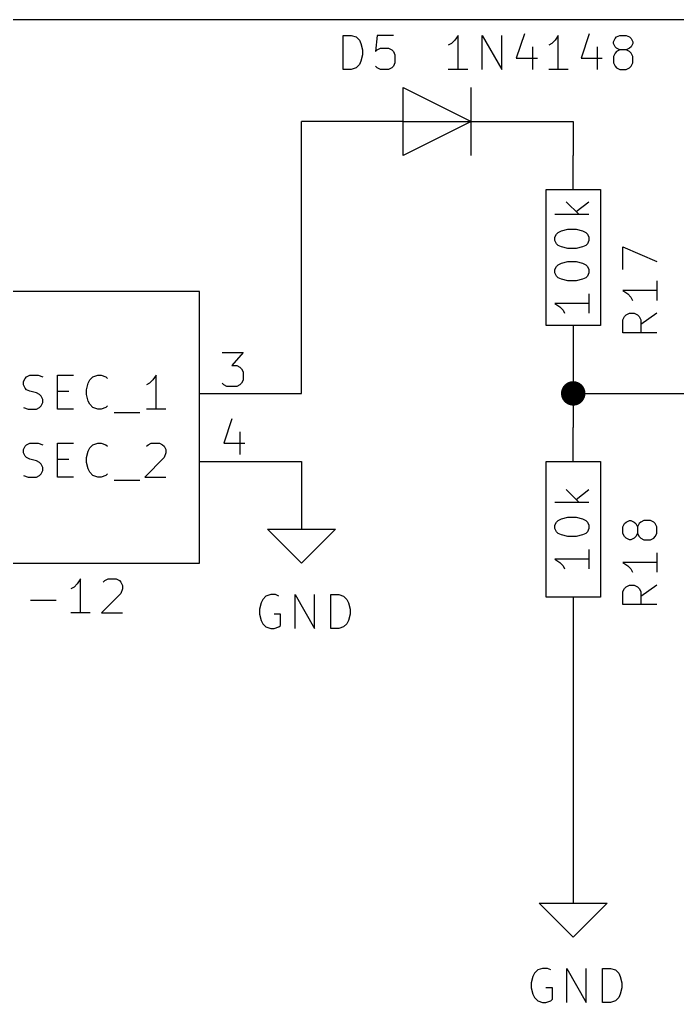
# Model space of a CAD drawing. Extents: x 0.4 to 16.1, y -11.3 to -0.4.
# Drawn here: x 11.635 to 12.603, y -7.496 to -6.05 of the extents above; entities that cross this region are included whole.
import ezdxf

# ---------------------------------------------------------------- set-up
doc = ezdxf.new("R2010")
doc.units = 0
doc.header["$MEASUREMENT"] = 0
for name, color, linetype in [('BLUE3', 171, 'CONTINUOUS'), ('CYAN2', 4, 'CONTINUOUS'), ('GREEN3', 91, 'CONTINUOUS'), ('RED2', 1, 'CONTINUOUS'), ('RED3', 11, 'CONTINUOUS')]:
    doc.layers.add(name, color=color, linetype=linetype)

msp = doc.modelspace()

# ---------------------------------------------------------------- linework, layer by layer
at = {"layer": 'BLUE3', "linetype": 'CONTINUOUS'}
msp.add_line((10.65, -6.05), (14.85, -6.05), dxfattribs=at)
at = {"layer": 'CYAN2', "linetype": 'CONTINUOUS'}
for p, q in [((12.1115, -6.12313), (12.1115, -6.07313)), ((12.1115, -6.07313), (12.1234, -6.07313)), ((12.1115, -6.12313), (12.1115, -6.07313)), ((12.1115, -6.07313), (12.1234, -6.07313)), ((12.1234, -6.07313), (12.1305, -6.07551)), ((12.1234, -6.07313), (12.1305, -6.07551)), ((12.1615, -6.07313), (12.1591, -6.09694)), ((12.1615, -6.07313), (12.1591, -6.09694)), ((12.1853, -6.07313), (12.1615, -6.07313)), ((12.1853, -6.07313), (12.1615, -6.07313)), ((12.2805, -6.07313), (12.2758, -6.08028)), ((12.2805, -6.07313), (12.2758, -6.08028)), ((12.2805, -6.12313), (12.2805, -6.07313)), ((12.2805, -6.12313), (12.2805, -6.07313)), ((12.3162, -6.12313), (12.3162, -6.07313)), ((12.3162, -6.07313), (12.3448, -6.12313)), ((12.3162, -6.12313), (12.3162, -6.07313)), ((12.3162, -6.07313), (12.3448, -6.12313)), ((12.3448, -6.12313), (12.3448, -6.07313)), ((12.3448, -6.12313), (12.3448, -6.07313)), ((12.3781, -6.07075), (12.3662, -6.10646)), ((12.3781, -6.07075), (12.3662, -6.10646)), ((12.4281, -6.07313), (12.4234, -6.08028)), ((12.4281, -6.07313), (12.4234, -6.08028)), ((12.4281, -6.12313), (12.4281, -6.07313)), ((12.4281, -6.12313), (12.4281, -6.07313)), ((12.4734, -6.07075), (12.4615, -6.10646)), ((12.4734, -6.07075), (12.4615, -6.10646)), ((12.5139, -6.07551), (12.5186, -6.07313)), ((12.5139, -6.07551), (12.5186, -6.07313)), ((12.5186, -6.07313), (12.5281, -6.07313)), ((12.5186, -6.07313), (12.5281, -6.07313)), ((12.5281, -6.07313), (12.5329, -6.07551)), ((12.5281, -6.07313), (12.5329, -6.07551)), ((12.1305, -6.07551), (12.1353, -6.08028)), ((12.1305, -6.07551), (12.1353, -6.08028)), ((12.1353, -6.08028), (12.1377, -6.08504)), ((12.1353, -6.08028), (12.1377, -6.08504)), ((12.1377, -6.08504), (12.14, -6.09456)), ((12.1377, -6.08504), (12.14, -6.09456)), ((12.271, -6.08504), (12.2662, -6.08742)), ((12.271, -6.08504), (12.2662, -6.08742)), ((12.2758, -6.08028), (12.271, -6.08504)), ((12.2758, -6.08028), (12.271, -6.08504)), ((12.4186, -6.08504), (12.4139, -6.08742)), ((12.4186, -6.08504), (12.4139, -6.08742)), ((12.4234, -6.08028), (12.4186, -6.08504)), ((12.4234, -6.08028), (12.4186, -6.08504)), ((12.5091, -6.08265), (12.5115, -6.07789)), ((12.5091, -6.08265), (12.5115, -6.07789)), ((12.5091, -6.08504), (12.5091, -6.08265)), ((12.5091, -6.08504), (12.5091, -6.08265)), ((12.5115, -6.0898), (12.5091, -6.08504)), ((12.5115, -6.0898), (12.5091, -6.08504)), ((12.5115, -6.07789), (12.5139, -6.07551)), ((12.5115, -6.07789), (12.5139, -6.07551)), ((12.5329, -6.07551), (12.5353, -6.07789)), ((12.5329, -6.07551), (12.5353, -6.07789)), ((12.5353, -6.07789), (12.5377, -6.08265)), ((12.5353, -6.07789), (12.5377, -6.08265)), ((12.5377, -6.08504), (12.5353, -6.0898)), ((12.5377, -6.08504), (12.5353, -6.0898)), ((12.5377, -6.08265), (12.5377, -6.08504)), ((12.5377, -6.08265), (12.5377, -6.08504)), ((12.14, -6.1017), (12.1377, -6.11122)), ((12.14, -6.1017), (12.1377, -6.11122)), ((12.14, -6.09456), (12.14, -6.1017)), ((12.14, -6.09456), (12.14, -6.1017)), ((12.1591, -6.09694), (12.1615, -6.09456)), ((12.1591, -6.09694), (12.1615, -6.09456)), ((12.1615, -6.09456), (12.1662, -6.09218)), ((12.1615, -6.09456), (12.1662, -6.09218)), ((12.1662, -6.09218), (12.1781, -6.09218)), ((12.1662, -6.09218), (12.1781, -6.09218)), ((12.1781, -6.09218), (12.1829, -6.09456)), ((12.1781, -6.09218), (12.1829, -6.09456)), ((12.1829, -6.09456), (12.1853, -6.09694)), ((12.1829, -6.09456), (12.1853, -6.09694)), ((12.1853, -6.09694), (12.1877, -6.1017)), ((12.1853, -6.09694), (12.1877, -6.1017)), ((12.1877, -6.1017), (12.1877, -6.11361)), ((12.1877, -6.1017), (12.1877, -6.11361)), ((12.39, -6.0898), (12.39, -6.12313)), ((12.39, -6.0898), (12.39, -6.12313)), ((12.4853, -6.0898), (12.4853, -6.12313)), ((12.4853, -6.0898), (12.4853, -6.12313)), ((12.5115, -6.09932), (12.5091, -6.10408)), ((12.5115, -6.09932), (12.5091, -6.10408)), ((12.5139, -6.09218), (12.5115, -6.0898)), ((12.5139, -6.09218), (12.5115, -6.0898)), ((12.5139, -6.09694), (12.5115, -6.09932)), ((12.5139, -6.09694), (12.5115, -6.09932)), ((12.5186, -6.09456), (12.5139, -6.09218)), ((12.5186, -6.09456), (12.5139, -6.09218)), ((12.5186, -6.09456), (12.5139, -6.09694)), ((12.5186, -6.09456), (12.5139, -6.09694)), ((12.5281, -6.09456), (12.5186, -6.09456)), ((12.5281, -6.09456), (12.5186, -6.09456)), ((12.5329, -6.09218), (12.5281, -6.09456)), ((12.5329, -6.09218), (12.5281, -6.09456)), ((12.5329, -6.09694), (12.5281, -6.09456)), ((12.5329, -6.09694), (12.5281, -6.09456)), ((12.5353, -6.0898), (12.5329, -6.09218)), ((12.5353, -6.0898), (12.5329, -6.09218)), ((12.5353, -6.09932), (12.5329, -6.09694)), ((12.5353, -6.09932), (12.5329, -6.09694)), ((12.5377, -6.10408), (12.5353, -6.09932)), ((12.5377, -6.10408), (12.5353, -6.09932)), ((12.1353, -6.11599), (12.1305, -6.12075)), ((12.1353, -6.11599), (12.1305, -6.12075)), ((12.1377, -6.11122), (12.1353, -6.11599)), ((12.1377, -6.11122), (12.1353, -6.11599)), ((12.1877, -6.11361), (12.1853, -6.11837)), ((12.1877, -6.11361), (12.1853, -6.11837)), ((12.3662, -6.10646), (12.3972, -6.10646)), ((12.3662, -6.10646), (12.3972, -6.10646)), ((12.4615, -6.10646), (12.4924, -6.10646)), ((12.4615, -6.10646), (12.4924, -6.10646)), ((12.5091, -6.10408), (12.5091, -6.11361)), ((12.5091, -6.10408), (12.5091, -6.11361)), ((12.5091, -6.11361), (12.5115, -6.11837)), ((12.5091, -6.11361), (12.5115, -6.11837)), ((12.5353, -6.11837), (12.5377, -6.11361)), ((12.5353, -6.11837), (12.5377, -6.11361)), ((12.5377, -6.11361), (12.5377, -6.10408)), ((12.5377, -6.11361), (12.5377, -6.10408)), ((12.1234, -6.12313), (12.1115, -6.12313)), ((12.1234, -6.12313), (12.1115, -6.12313)), ((12.1305, -6.12075), (12.1234, -6.12313)), ((12.1305, -6.12075), (12.1234, -6.12313)), ((12.1615, -6.12075), (12.1591, -6.11837)), ((12.1615, -6.12075), (12.1591, -6.11837)), ((12.1662, -6.12313), (12.1615, -6.12075)), ((12.1662, -6.12313), (12.1615, -6.12075)), ((12.1781, -6.12313), (12.1662, -6.12313)), ((12.1781, -6.12313), (12.1662, -6.12313)), ((12.1829, -6.12075), (12.1781, -6.12313)), ((12.1829, -6.12075), (12.1781, -6.12313)), ((12.1853, -6.11837), (12.1829, -6.12075)), ((12.1853, -6.11837), (12.1829, -6.12075)), ((12.2948, -6.12313), (12.2662, -6.12313)), ((12.2948, -6.12313), (12.2662, -6.12313)), ((12.4424, -6.12313), (12.4139, -6.12313)), ((12.4424, -6.12313), (12.4139, -6.12313)), ((12.5115, -6.11837), (12.5139, -6.12075)), ((12.5115, -6.11837), (12.5139, -6.12075)), ((12.5139, -6.12075), (12.5186, -6.12313)), ((12.5139, -6.12075), (12.5186, -6.12313)), ((12.5186, -6.12313), (12.5281, -6.12313)), ((12.5186, -6.12313), (12.5281, -6.12313)), ((12.5281, -6.12313), (12.5329, -6.12075)), ((12.5281, -6.12313), (12.5329, -6.12075)), ((12.5329, -6.12075), (12.5353, -6.11837)), ((12.5329, -6.12075), (12.5353, -6.11837)), ((12.4398, -6.31786), (12.4588, -6.33691)), ((12.4398, -6.31786), (12.4588, -6.33691)), ((12.4541, -6.33214), (12.4731, -6.31786)), ((12.4541, -6.33214), (12.4731, -6.31786)), ((12.4731, -6.33691), (12.4231, -6.33691)), ((12.4731, -6.33691), (12.4231, -6.33691)), ((12.4279, -6.36309), (12.4327, -6.36071)), ((12.4279, -6.36309), (12.4327, -6.36071)), ((12.4327, -6.36071), (12.4422, -6.35833)), ((12.4327, -6.36071), (12.4422, -6.35833)), ((12.4422, -6.35833), (12.4541, -6.35833)), ((12.4422, -6.35833), (12.4541, -6.35833)), ((12.4541, -6.35833), (12.4636, -6.36071)), ((12.4541, -6.35833), (12.4636, -6.36071)), ((12.4636, -6.36071), (12.4684, -6.36309)), ((12.4636, -6.36071), (12.4684, -6.36309)), ((12.4231, -6.37024), (12.4255, -6.36548)), ((12.4231, -6.37024), (12.4255, -6.36548)), ((12.4231, -6.375), (12.4231, -6.37024)), ((12.4231, -6.375), (12.4231, -6.37024)), ((12.4255, -6.37976), (12.4231, -6.375)), ((12.4255, -6.37976), (12.4231, -6.375)), ((12.4255, -6.36548), (12.4279, -6.36309)), ((12.4255, -6.36548), (12.4279, -6.36309)), ((12.4684, -6.36309), (12.4708, -6.36548)), ((12.4684, -6.36309), (12.4708, -6.36548)), ((12.4708, -6.36548), (12.4731, -6.37024)), ((12.4708, -6.36548), (12.4731, -6.37024)), ((12.4731, -6.375), (12.4708, -6.37976)), ((12.4731, -6.375), (12.4708, -6.37976)), ((12.4731, -6.37024), (12.4731, -6.375)), ((12.4731, -6.37024), (12.4731, -6.375)), ((12.4279, -6.38214), (12.4255, -6.37976)), ((12.4279, -6.38214), (12.4255, -6.37976)), ((12.4327, -6.38452), (12.4279, -6.38214)), ((12.4327, -6.38452), (12.4279, -6.38214)), ((12.4422, -6.3869), (12.4327, -6.38452)), ((12.4422, -6.3869), (12.4327, -6.38452)), ((12.4541, -6.3869), (12.4422, -6.3869)), ((12.4541, -6.3869), (12.4422, -6.3869)), ((12.4636, -6.38452), (12.4541, -6.3869)), ((12.4636, -6.38452), (12.4541, -6.3869)), ((12.4684, -6.38214), (12.4636, -6.38452)), ((12.4684, -6.38214), (12.4636, -6.38452)), ((12.4708, -6.37976), (12.4684, -6.38214)), ((12.4708, -6.37976), (12.4684, -6.38214)), ((12.5231, -6.41785), (12.5231, -6.38452)), ((12.5231, -6.38452), (12.5731, -6.40595)), ((12.5231, -6.41785), (12.5231, -6.38452)), ((12.5231, -6.38452), (12.5731, -6.40595)), ((12.4327, -6.40833), (12.4422, -6.40595)), ((12.4327, -6.40833), (12.4422, -6.40595)), ((12.4422, -6.40595), (12.4541, -6.40595)), ((12.4422, -6.40595), (12.4541, -6.40595)), ((12.4541, -6.40595), (12.4636, -6.40833)), ((12.4541, -6.40595), (12.4636, -6.40833)), ((12.4231, -6.41785), (12.4255, -6.41309)), ((12.4231, -6.41785), (12.4255, -6.41309)), ((12.4231, -6.42262), (12.4231, -6.41785)), ((12.4231, -6.42262), (12.4231, -6.41785)), ((12.4255, -6.41309), (12.4279, -6.41071)), ((12.4255, -6.41309), (12.4279, -6.41071)), ((12.4279, -6.41071), (12.4327, -6.40833)), ((12.4279, -6.41071), (12.4327, -6.40833)), ((12.4636, -6.40833), (12.4684, -6.41071)), ((12.4636, -6.40833), (12.4684, -6.41071)), ((12.4684, -6.41071), (12.4708, -6.41309)), ((12.4684, -6.41071), (12.4708, -6.41309)), ((12.4708, -6.41309), (12.4731, -6.41785)), ((12.4708, -6.41309), (12.4731, -6.41785)), ((12.4731, -6.41785), (12.4731, -6.42262)), ((12.4731, -6.41785), (12.4731, -6.42262)), ((12.4255, -6.42738), (12.4231, -6.42262)), ((12.4255, -6.42738), (12.4231, -6.42262)), ((12.4279, -6.42976), (12.4255, -6.42738)), ((12.4279, -6.42976), (12.4255, -6.42738)), ((12.4327, -6.43214), (12.4279, -6.42976)), ((12.4327, -6.43214), (12.4279, -6.42976)), ((12.4422, -6.43452), (12.4327, -6.43214)), ((12.4422, -6.43452), (12.4327, -6.43214)), ((12.4541, -6.43452), (12.4422, -6.43452)), ((12.4541, -6.43452), (12.4422, -6.43452)), ((12.4636, -6.43214), (12.4541, -6.43452)), ((12.4636, -6.43214), (12.4541, -6.43452)), ((12.4684, -6.42976), (12.4636, -6.43214)), ((12.4684, -6.42976), (12.4636, -6.43214)), ((12.4708, -6.42738), (12.4684, -6.42976)), ((12.4708, -6.42738), (12.4684, -6.42976)), ((12.4731, -6.42262), (12.4708, -6.42738)), ((12.4731, -6.42262), (12.4708, -6.42738)), ((12.5731, -6.43452), (12.5731, -6.46309)), ((12.5731, -6.43452), (12.5731, -6.46309)), ((12.5731, -6.44881), (12.5231, -6.44881)), ((12.5231, -6.44881), (12.5303, -6.45357)), ((12.5731, -6.44881), (12.5231, -6.44881)), ((12.5231, -6.44881), (12.5303, -6.45357)), ((12.4731, -6.45357), (12.4731, -6.48214)), ((12.4731, -6.45357), (12.4731, -6.48214)), ((12.5303, -6.45357), (12.535, -6.45833)), ((12.5303, -6.45357), (12.535, -6.45833)), ((12.535, -6.45833), (12.5374, -6.46309)), ((12.535, -6.45833), (12.5374, -6.46309)), ((12.4731, -6.46785), (12.4231, -6.46785)), ((12.4231, -6.46785), (12.4303, -6.47261)), ((12.4731, -6.46785), (12.4231, -6.46785)), ((12.4231, -6.46785), (12.4303, -6.47261)), ((12.4303, -6.47261), (12.435, -6.47738)), ((12.4303, -6.47261), (12.435, -6.47738)), ((12.435, -6.47738), (12.4374, -6.48214)), ((12.435, -6.47738), (12.4374, -6.48214)), ((12.5231, -6.49167), (12.5255, -6.4869)), ((12.5231, -6.49167), (12.5255, -6.4869)), ((12.5231, -6.51071), (12.5231, -6.49167)), ((12.5231, -6.51071), (12.5231, -6.49167)), ((12.5255, -6.4869), (12.5279, -6.48452)), ((12.5255, -6.4869), (12.5279, -6.48452)), ((12.5279, -6.48452), (12.5327, -6.48214)), ((12.5279, -6.48452), (12.5327, -6.48214)), ((12.5327, -6.48214), (12.5398, -6.48214)), ((12.5327, -6.48214), (12.5398, -6.48214)), ((12.5398, -6.48214), (12.5446, -6.48452)), ((12.5398, -6.48214), (12.5446, -6.48452)), ((12.5446, -6.48452), (12.5469, -6.4869)), ((12.5446, -6.48452), (12.5469, -6.4869)), ((12.5469, -6.4869), (12.5493, -6.49167)), ((12.5469, -6.4869), (12.5493, -6.49167)), ((12.5731, -6.48214), (12.5493, -6.49881)), ((12.5731, -6.48214), (12.5493, -6.49881)), ((12.5493, -6.49167), (12.5493, -6.51071)), ((12.5493, -6.49167), (12.5493, -6.51071)), ((12.5731, -6.51071), (12.5231, -6.51071)), ((12.5731, -6.51071), (12.5231, -6.51071)), ((11.641, -6.58265), (11.6433, -6.57789)), ((11.641, -6.58265), (11.6433, -6.57789)), ((11.6433, -6.57789), (11.6457, -6.57551)), ((11.6433, -6.57789), (11.6457, -6.57551)), ((11.6457, -6.57551), (11.6505, -6.57313)), ((11.6457, -6.57551), (11.6505, -6.57313)), ((11.6505, -6.57313), (11.6624, -6.57313)), ((11.6505, -6.57313), (11.6624, -6.57313)), ((11.6624, -6.57313), (11.6695, -6.57551)), ((11.6624, -6.57313), (11.6695, -6.57551)), ((11.691, -6.62313), (11.691, -6.57313)), ((11.691, -6.57313), (11.7148, -6.57313)), ((11.691, -6.62313), (11.691, -6.57313)), ((11.691, -6.57313), (11.7148, -6.57313)), ((11.7386, -6.58028), (11.7433, -6.57551)), ((11.7386, -6.58028), (11.7433, -6.57551)), ((11.7433, -6.57551), (11.7505, -6.57313)), ((11.7433, -6.57551), (11.7505, -6.57313)), ((11.7505, -6.57313), (11.7552, -6.57313)), ((11.7505, -6.57313), (11.7552, -6.57313)), ((11.7552, -6.57313), (11.7624, -6.57551)), ((11.7552, -6.57313), (11.7624, -6.57551)), ((11.7624, -6.57551), (11.7648, -6.57789)), ((11.7624, -6.57551), (11.7648, -6.57789)), ((11.8362, -6.57313), (11.8314, -6.58028)), ((11.8362, -6.57313), (11.8314, -6.58028)), ((11.8362, -6.62313), (11.8362, -6.57313)), ((11.8362, -6.62313), (11.8362, -6.57313)), ((11.641, -6.58742), (11.641, -6.58265)), ((11.641, -6.58742), (11.641, -6.58265)), ((11.6433, -6.59218), (11.641, -6.58742)), ((11.6433, -6.59218), (11.641, -6.58742)), ((11.6457, -6.59456), (11.6433, -6.59218)), ((11.6457, -6.59456), (11.6433, -6.59218)), ((11.7338, -6.59456), (11.7362, -6.58504)), ((11.7338, -6.59456), (11.7362, -6.58504)), ((11.7362, -6.58504), (11.7386, -6.58028)), ((11.7362, -6.58504), (11.7386, -6.58028)), ((11.8267, -6.58504), (11.8219, -6.58742)), ((11.8267, -6.58504), (11.8219, -6.58742)), ((11.8314, -6.58028), (11.8267, -6.58504)), ((11.8314, -6.58028), (11.8267, -6.58504)), ((11.6505, -6.59694), (11.6457, -6.59456)), ((11.6505, -6.59694), (11.6457, -6.59456)), ((11.66, -6.59932), (11.6505, -6.59694)), ((11.66, -6.59932), (11.6505, -6.59694)), ((11.6648, -6.6017), (11.66, -6.59932)), ((11.6648, -6.6017), (11.66, -6.59932)), ((11.6671, -6.60408), (11.6648, -6.6017)), ((11.6671, -6.60408), (11.6648, -6.6017)), ((11.6695, -6.60885), (11.6671, -6.60408)), ((11.6695, -6.60885), (11.6671, -6.60408)), ((11.691, -6.59694), (11.7076, -6.59694)), ((11.691, -6.59694), (11.7076, -6.59694)), ((11.7338, -6.6017), (11.7338, -6.59456)), ((11.7338, -6.6017), (11.7338, -6.59456)), ((11.7362, -6.61122), (11.7338, -6.6017)), ((11.7362, -6.61122), (11.7338, -6.6017)), ((11.641, -6.62075), (11.6481, -6.62313)), ((11.641, -6.62075), (11.6481, -6.62313)), ((11.6481, -6.62313), (11.66, -6.62313)), ((11.6481, -6.62313), (11.66, -6.62313)), ((11.66, -6.62313), (11.6648, -6.62075)), ((11.66, -6.62313), (11.6648, -6.62075)), ((11.6648, -6.62075), (11.6671, -6.61837)), ((11.6648, -6.62075), (11.6671, -6.61837)), ((11.6671, -6.61837), (11.6695, -6.61361)), ((11.6671, -6.61837), (11.6695, -6.61361)), ((11.6695, -6.61361), (11.6695, -6.60885)), ((11.6695, -6.61361), (11.6695, -6.60885)), ((11.7148, -6.62313), (11.691, -6.62313)), ((11.7148, -6.62313), (11.691, -6.62313)), ((11.7386, -6.61599), (11.7362, -6.61122)), ((11.7386, -6.61599), (11.7362, -6.61122)), ((11.7433, -6.62075), (11.7386, -6.61599)), ((11.7433, -6.62075), (11.7386, -6.61599)), ((11.7505, -6.62313), (11.7433, -6.62075)), ((11.7505, -6.62313), (11.7433, -6.62075)), ((11.7552, -6.62313), (11.7505, -6.62313)), ((11.7552, -6.62313), (11.7505, -6.62313)), ((11.7624, -6.62075), (11.7552, -6.62313)), ((11.7624, -6.62075), (11.7552, -6.62313)), ((11.7648, -6.61837), (11.7624, -6.62075)), ((11.7648, -6.61837), (11.7624, -6.62075)), ((11.8505, -6.62313), (11.8219, -6.62313)), ((11.8505, -6.62313), (11.8219, -6.62313)), ((11.7743, -6.62789), (11.8124, -6.62789)), ((11.7743, -6.62789), (11.8124, -6.62789)), ((11.641, -6.68265), (11.6433, -6.67789)), ((11.641, -6.68265), (11.6433, -6.67789)), ((11.6433, -6.67789), (11.6457, -6.67551)), ((11.6433, -6.67789), (11.6457, -6.67551)), ((11.6457, -6.67551), (11.6505, -6.67313)), ((11.6457, -6.67551), (11.6505, -6.67313)), ((11.6505, -6.67313), (11.6624, -6.67313)), ((11.6505, -6.67313), (11.6624, -6.67313)), ((11.6624, -6.67313), (11.6695, -6.67551)), ((11.6624, -6.67313), (11.6695, -6.67551)), ((11.691, -6.72313), (11.691, -6.67313)), ((11.691, -6.67313), (11.7148, -6.67313)), ((11.691, -6.72313), (11.691, -6.67313)), ((11.691, -6.67313), (11.7148, -6.67313)), ((11.7362, -6.68504), (11.7386, -6.68028)), ((11.7362, -6.68504), (11.7386, -6.68028)), ((11.7386, -6.68028), (11.7433, -6.67551)), ((11.7386, -6.68028), (11.7433, -6.67551)), ((11.7433, -6.67551), (11.7505, -6.67313)), ((11.7433, -6.67551), (11.7505, -6.67313)), ((11.7505, -6.67313), (11.7552, -6.67313)), ((11.7505, -6.67313), (11.7552, -6.67313)), ((11.7552, -6.67313), (11.7624, -6.67551)), ((11.7552, -6.67313), (11.7624, -6.67551)), ((11.7624, -6.67551), (11.7648, -6.67789)), ((11.7624, -6.67551), (11.7648, -6.67789)), ((11.8219, -6.67789), (11.8243, -6.67551)), ((11.8219, -6.67789), (11.8243, -6.67551)), ((11.8243, -6.67551), (11.829, -6.67313)), ((11.8243, -6.67551), (11.829, -6.67313)), ((11.829, -6.67313), (11.841, -6.67313)), ((11.829, -6.67313), (11.841, -6.67313)), ((11.841, -6.67313), (11.8457, -6.67551)), ((11.841, -6.67313), (11.8457, -6.67551)), ((11.8457, -6.67551), (11.8481, -6.67789)), ((11.8457, -6.67551), (11.8481, -6.67789)), ((11.8481, -6.67789), (11.8505, -6.68265)), ((11.8481, -6.67789), (11.8505, -6.68265)), ((11.641, -6.68742), (11.641, -6.68265)), ((11.641, -6.68742), (11.641, -6.68265)), ((11.6433, -6.69218), (11.641, -6.68742)), ((11.6433, -6.69218), (11.641, -6.68742)), ((11.6457, -6.69456), (11.6433, -6.69218)), ((11.6457, -6.69456), (11.6433, -6.69218)), ((11.6505, -6.69694), (11.6457, -6.69456)), ((11.6505, -6.69694), (11.6457, -6.69456)), ((11.7338, -6.69456), (11.7362, -6.68504)), ((11.7338, -6.69456), (11.7362, -6.68504)), ((11.7338, -6.7017), (11.7338, -6.69456)), ((11.7338, -6.7017), (11.7338, -6.69456)), ((11.8481, -6.69456), (11.8195, -6.72313)), ((11.8481, -6.69456), (11.8195, -6.72313)), ((11.8505, -6.68742), (11.8481, -6.69456)), ((11.8505, -6.68742), (11.8481, -6.69456)), ((11.8505, -6.68265), (11.8505, -6.68742)), ((11.8505, -6.68265), (11.8505, -6.68742)), ((11.66, -6.69932), (11.6505, -6.69694)), ((11.66, -6.69932), (11.6505, -6.69694)), ((11.6648, -6.7017), (11.66, -6.69932)), ((11.6648, -6.7017), (11.66, -6.69932)), ((11.6671, -6.70408), (11.6648, -6.7017)), ((11.6671, -6.70408), (11.6648, -6.7017)), ((11.6695, -6.70885), (11.6671, -6.70408)), ((11.6695, -6.70885), (11.6671, -6.70408)), ((11.6695, -6.71361), (11.6695, -6.70885)), ((11.6695, -6.71361), (11.6695, -6.70885)), ((11.691, -6.69694), (11.7076, -6.69694)), ((11.691, -6.69694), (11.7076, -6.69694)), ((11.7362, -6.71122), (11.7338, -6.7017)), ((11.7362, -6.71122), (11.7338, -6.7017)), ((11.641, -6.72075), (11.6481, -6.72313)), ((11.641, -6.72075), (11.6481, -6.72313)), ((11.6481, -6.72313), (11.66, -6.72313)), ((11.6481, -6.72313), (11.66, -6.72313)), ((11.66, -6.72313), (11.6648, -6.72075)), ((11.66, -6.72313), (11.6648, -6.72075)), ((11.6648, -6.72075), (11.6671, -6.71837)), ((11.6648, -6.72075), (11.6671, -6.71837)), ((11.6671, -6.71837), (11.6695, -6.71361)), ((11.6671, -6.71837), (11.6695, -6.71361)), ((11.7148, -6.72313), (11.691, -6.72313)), ((11.7148, -6.72313), (11.691, -6.72313)), ((11.7386, -6.71599), (11.7362, -6.71122)), ((11.7386, -6.71599), (11.7362, -6.71122)), ((11.7433, -6.72075), (11.7386, -6.71599)), ((11.7433, -6.72075), (11.7386, -6.71599)), ((11.7505, -6.72313), (11.7433, -6.72075)), ((11.7505, -6.72313), (11.7433, -6.72075)), ((11.7552, -6.72313), (11.7505, -6.72313)), ((11.7552, -6.72313), (11.7505, -6.72313)), ((11.7624, -6.72075), (11.7552, -6.72313)), ((11.7624, -6.72075), (11.7552, -6.72313)), ((11.7648, -6.71837), (11.7624, -6.72075)), ((11.7648, -6.71837), (11.7624, -6.72075)), ((11.8195, -6.72313), (11.8505, -6.72313)), ((11.8195, -6.72313), (11.8505, -6.72313)), ((11.7743, -6.72789), (11.8124, -6.72789)), ((11.7743, -6.72789), (11.8124, -6.72789)), ((12.4398, -6.74166), (12.4588, -6.76071)), ((12.4541, -6.75594), (12.4731, -6.74166)), ((12.4731, -6.76071), (12.4231, -6.76071)), ((12.4327, -6.78452), (12.4422, -6.78213)), ((12.4422, -6.78213), (12.4541, -6.78213)), ((12.4541, -6.78213), (12.4636, -6.78452)), ((12.4231, -6.79404), (12.4255, -6.78928)), ((12.4231, -6.7988), (12.4231, -6.79404)), ((12.4255, -6.78928), (12.4279, -6.7869)), ((12.4279, -6.7869), (12.4327, -6.78452)), ((12.4636, -6.78452), (12.4684, -6.7869)), ((12.4684, -6.7869), (12.4708, -6.78928)), ((12.4708, -6.78928), (12.4731, -6.79404)), ((12.4731, -6.79404), (12.4731, -6.7988)), ((12.5231, -6.79643), (12.5255, -6.79167)), ((12.5231, -6.80595), (12.5231, -6.79643)), ((12.5255, -6.79167), (12.5279, -6.78928)), ((12.5279, -6.78928), (12.5327, -6.7869)), ((12.5327, -6.7869), (12.535, -6.7869)), ((12.535, -6.7869), (12.5398, -6.78928)), ((12.5398, -6.78928), (12.5422, -6.79167)), ((12.5422, -6.79167), (12.5446, -6.79643)), ((12.5469, -6.79167), (12.5446, -6.79643)), ((12.5446, -6.79643), (12.5446, -6.80595)), ((12.5493, -6.78928), (12.5469, -6.79167)), ((12.5541, -6.7869), (12.5493, -6.78928)), ((12.5636, -6.7869), (12.5541, -6.7869)), ((12.5684, -6.78928), (12.5636, -6.7869)), ((12.5708, -6.79167), (12.5684, -6.78928)), ((12.5731, -6.79643), (12.5708, -6.79167)), ((12.5731, -6.80595), (12.5731, -6.79643)), ((12.4255, -6.80356), (12.4231, -6.7988)), ((12.4279, -6.80594), (12.4255, -6.80356)), ((12.4327, -6.80833), (12.4279, -6.80594)), ((12.4422, -6.8107), (12.4327, -6.80833)), ((12.4541, -6.8107), (12.4422, -6.8107)), ((12.4636, -6.80833), (12.4541, -6.8107)), ((12.4684, -6.80594), (12.4636, -6.80833)), ((12.4708, -6.80356), (12.4684, -6.80594)), ((12.4731, -6.7988), (12.4708, -6.80356)), ((12.5255, -6.81071), (12.5231, -6.80595)), ((12.5279, -6.81309), (12.5255, -6.81071)), ((12.5422, -6.81071), (12.5398, -6.81309)), ((12.5446, -6.80595), (12.5422, -6.81071)), ((12.5446, -6.80595), (12.5469, -6.81071)), ((12.5469, -6.81071), (12.5493, -6.81309)), ((12.5684, -6.81309), (12.5708, -6.81071)), ((12.5708, -6.81071), (12.5731, -6.80595)), ((12.5327, -6.81547), (12.5279, -6.81309)), ((12.535, -6.81547), (12.5327, -6.81547)), ((12.5398, -6.81309), (12.535, -6.81547)), ((12.5493, -6.81309), (12.5541, -6.81547)), ((12.5541, -6.81547), (12.5636, -6.81547)), ((12.5636, -6.81547), (12.5684, -6.81309)), ((12.4731, -6.82975), (12.4731, -6.85832)), ((12.5731, -6.83452), (12.5731, -6.86309)), ((12.4731, -6.84404), (12.4231, -6.84404)), ((12.4231, -6.84404), (12.4303, -6.8488)), ((12.4303, -6.8488), (12.435, -6.85356)), ((12.435, -6.85356), (12.4374, -6.85832)), ((12.5731, -6.84881), (12.5231, -6.84881)), ((12.5231, -6.84881), (12.5303, -6.85357)), ((12.5303, -6.85357), (12.535, -6.85833)), ((12.535, -6.85833), (12.5374, -6.86309)), ((11.7202, -6.88028), (11.7155, -6.88504)), ((11.7202, -6.88028), (11.7155, -6.88504)), ((11.725, -6.87313), (11.7202, -6.88028)), ((11.725, -6.87313), (11.7202, -6.88028)), ((11.725, -6.92313), (11.725, -6.87313)), ((11.725, -6.92313), (11.725, -6.87313)), ((11.7583, -6.87789), (11.7607, -6.87551)), ((11.7583, -6.87789), (11.7607, -6.87551)), ((11.7607, -6.87551), (11.7655, -6.87313)), ((11.7607, -6.87551), (11.7655, -6.87313)), ((11.7655, -6.87313), (11.7774, -6.87313)), ((11.7655, -6.87313), (11.7774, -6.87313)), ((11.7774, -6.87313), (11.7821, -6.87551)), ((11.7774, -6.87313), (11.7821, -6.87551)), ((11.7821, -6.87551), (11.7845, -6.87789)), ((11.7821, -6.87551), (11.7845, -6.87789)), ((11.7845, -6.87789), (11.7869, -6.88265)), ((11.7845, -6.87789), (11.7869, -6.88265)), ((11.7869, -6.88265), (11.7869, -6.88742)), ((11.7869, -6.88265), (11.7869, -6.88742)), ((12.5279, -6.88452), (12.5327, -6.88214)), ((12.5327, -6.88214), (12.5398, -6.88214)), ((12.5398, -6.88214), (12.5446, -6.88452)), ((12.5731, -6.88214), (12.5493, -6.89881)), ((11.7155, -6.88504), (11.7107, -6.88742)), ((11.7155, -6.88504), (11.7107, -6.88742)), ((11.7845, -6.89456), (11.756, -6.92313)), ((11.7845, -6.89456), (11.756, -6.92313)), ((11.7869, -6.88742), (11.7845, -6.89456)), ((11.7869, -6.88742), (11.7845, -6.89456)), ((12.005, -6.89613), (11.9979, -6.89851)), ((12.005, -6.89613), (11.9979, -6.89851)), ((12.0121, -6.89613), (12.005, -6.89613)), ((12.0121, -6.89613), (12.005, -6.89613)), ((12.0169, -6.89851), (12.0121, -6.89613)), ((12.0169, -6.89851), (12.0121, -6.89613)), ((12.0407, -6.94613), (12.0407, -6.89613)), ((12.0407, -6.89613), (12.0693, -6.94613)), ((12.0407, -6.94613), (12.0407, -6.89613)), ((12.0407, -6.89613), (12.0693, -6.94613)), ((12.0693, -6.94613), (12.0693, -6.89613)), ((12.0693, -6.94613), (12.0693, -6.89613)), ((12.0931, -6.94613), (12.0931, -6.89613)), ((12.0931, -6.89613), (12.105, -6.89613)), ((12.0931, -6.94613), (12.0931, -6.89613)), ((12.0931, -6.89613), (12.105, -6.89613)), ((12.105, -6.89613), (12.1121, -6.89851)), ((12.105, -6.89613), (12.1121, -6.89851)), ((12.5231, -6.89167), (12.5255, -6.8869)), ((12.5231, -6.91071), (12.5231, -6.89167)), ((12.5255, -6.8869), (12.5279, -6.88452)), ((12.5446, -6.88452), (12.5469, -6.8869)), ((12.5469, -6.8869), (12.5493, -6.89167)), ((12.5493, -6.89167), (12.5493, -6.91071)), ((11.6512, -6.90408), (11.6893, -6.90408)), ((11.6512, -6.90408), (11.6893, -6.90408)), ((11.9907, -6.90804), (11.9883, -6.91756)), ((11.9907, -6.90804), (11.9883, -6.91756)), ((11.9931, -6.90328), (11.9907, -6.90804)), ((11.9931, -6.90328), (11.9907, -6.90804)), ((11.9979, -6.89851), (11.9931, -6.90328)), ((11.9979, -6.89851), (11.9931, -6.90328)), ((12.1121, -6.89851), (12.1169, -6.90328)), ((12.1121, -6.89851), (12.1169, -6.90328)), ((12.1169, -6.90328), (12.1193, -6.90804)), ((12.1169, -6.90328), (12.1193, -6.90804)), ((12.1193, -6.90804), (12.1217, -6.91756)), ((12.1193, -6.90804), (12.1217, -6.91756)), ((12.5731, -6.91071), (12.5231, -6.91071)), ((11.7393, -6.92313), (11.7107, -6.92313)), ((11.7393, -6.92313), (11.7107, -6.92313)), ((11.756, -6.92313), (11.7869, -6.92313)), ((11.756, -6.92313), (11.7869, -6.92313)), ((11.9883, -6.91756), (11.9883, -6.9247)), ((11.9883, -6.91756), (11.9883, -6.9247)), ((11.9883, -6.9247), (11.9907, -6.93422)), ((11.9883, -6.9247), (11.9907, -6.93422)), ((12.0193, -6.9247), (12.0098, -6.9247)), ((12.0193, -6.9247), (12.0098, -6.9247)), ((12.0193, -6.94137), (12.0193, -6.9247)), ((12.0193, -6.94137), (12.0193, -6.9247)), ((12.1217, -6.9247), (12.1193, -6.93422)), ((12.1217, -6.9247), (12.1193, -6.93422)), ((12.1217, -6.91756), (12.1217, -6.9247)), ((12.1217, -6.91756), (12.1217, -6.9247)), ((11.9907, -6.93422), (11.9931, -6.93899)), ((11.9907, -6.93422), (11.9931, -6.93899)), ((11.9931, -6.93899), (11.9979, -6.94375)), ((11.9931, -6.93899), (11.9979, -6.94375)), ((12.0169, -6.94375), (12.0193, -6.94137)), ((12.0169, -6.94375), (12.0193, -6.94137)), ((12.1169, -6.93899), (12.1121, -6.94375)), ((12.1169, -6.93899), (12.1121, -6.94375)), ((12.1193, -6.93422), (12.1169, -6.93899)), ((12.1193, -6.93422), (12.1169, -6.93899)), ((11.9979, -6.94375), (12.005, -6.94613)), ((11.9979, -6.94375), (12.005, -6.94613)), ((12.005, -6.94613), (12.0098, -6.94613)), ((12.005, -6.94613), (12.0098, -6.94613)), ((12.0098, -6.94613), (12.0169, -6.94375)), ((12.0098, -6.94613), (12.0169, -6.94375)), ((12.105, -6.94613), (12.0931, -6.94613)), ((12.105, -6.94613), (12.0931, -6.94613)), ((12.1121, -6.94375), (12.105, -6.94613)), ((12.1121, -6.94375), (12.105, -6.94613)), ((12.405, -7.44613), (12.3979, -7.44851)), ((12.4121, -7.44613), (12.405, -7.44613)), ((12.4169, -7.44851), (12.4121, -7.44613)), ((12.4407, -7.49613), (12.4407, -7.44613)), ((12.4407, -7.44613), (12.4693, -7.49613)), ((12.4693, -7.49613), (12.4693, -7.44613)), ((12.4931, -7.49613), (12.4931, -7.44613)), ((12.4931, -7.44613), (12.505, -7.44613)), ((12.505, -7.44613), (12.5121, -7.44851)), ((12.3907, -7.45804), (12.3883, -7.46756)), ((12.3931, -7.45328), (12.3907, -7.45804)), ((12.3979, -7.44851), (12.3931, -7.45328)), ((12.5121, -7.44851), (12.5169, -7.45328)), ((12.5169, -7.45328), (12.5193, -7.45804)), ((12.5193, -7.45804), (12.5217, -7.46756)), ((12.3883, -7.46756), (12.3883, -7.4747)), ((12.3883, -7.4747), (12.3907, -7.48422)), ((12.4193, -7.4747), (12.4098, -7.4747)), ((12.4193, -7.49137), (12.4193, -7.4747)), ((12.5217, -7.4747), (12.5193, -7.48422)), ((12.5217, -7.46756), (12.5217, -7.4747)), ((12.3907, -7.48422), (12.3931, -7.48899)), ((12.3931, -7.48899), (12.3979, -7.49375)), ((12.5169, -7.48899), (12.5121, -7.49375)), ((12.5193, -7.48422), (12.5169, -7.48899)), ((12.3979, -7.49375), (12.405, -7.49613)), ((12.405, -7.49613), (12.4098, -7.49613)), ((12.4098, -7.49613), (12.4169, -7.49375)), ((12.4169, -7.49375), (12.4193, -7.49137)), ((12.505, -7.49613), (12.4931, -7.49613)), ((12.5121, -7.49375), (12.505, -7.49613))]:
    msp.add_line(p, q, dxfattribs=at)
at = {"layer": 'GREEN3', "linetype": 'CONTINUOUS'}
for p, q in [((12.1, -6.2), (12.05, -6.2)), ((12.05, -6.6), (12.05, -6.2)), ((12.4, -6.2), (12.45, -6.2)), ((12.45, -6.2), (12.45, -6.25)), ((12.45, -6.55), (12.45, -6.6)), ((12, -6.6), (12.05, -6.6)), ((12.45, -6.6), (12.45, -6.65)), ((12.45, -6.6), (12.8, -6.6)), ((12, -6.7), (12.05, -6.7)), ((12.05, -6.7), (12.05, -6.75)), ((12.45, -6.95), (12.45, -7.3))]:
    msp.add_line(p, q, dxfattribs=at)
at = {"layer": 'GREEN3', "const_width": 0.018}
msp.add_lwpolyline([(12.441, -6.6, 1), (12.459, -6.6, 1)], format="xyb", close=True, dxfattribs=at)
at = {"layer": 'RED2', "linetype": 'CONTINUOUS'}
for p, q in [((12.2, -6.25), (12.2, -6.15)), ((12.2, -6.15), (12.3, -6.2)), ((12.3, -6.25), (12.3, -6.15)), ((12.2, -6.2), (12.1, -6.2)), ((12.2, -6.2), (12.1, -6.2)), ((12.2, -6.2), (12.3, -6.2)), ((12.3, -6.2), (12.2, -6.25)), ((12.3, -6.2), (12.4, -6.2)), ((12.3, -6.2), (12.4, -6.2)), ((12.45, -6.3), (12.45, -6.25)), ((12.45, -6.3), (12.45, -6.25)), ((12.41, -6.5), (12.41, -6.3)), ((12.41, -6.3), (12.49, -6.3)), ((12.49, -6.3), (12.49, -6.5)), ((11.9, -6.45), (11.3, -6.45)), ((11.9, -6.85), (11.9, -6.45)), ((12.49, -6.5), (12.41, -6.5)), ((12.45, -6.5), (12.45, -6.55)), ((12.45, -6.5), (12.45, -6.55)), ((11.9, -6.6), (12, -6.6)), ((11.9, -6.6), (12, -6.6)), ((12.45, -6.7), (12.45, -6.65)), ((11.9, -6.7), (12, -6.7)), ((11.9, -6.7), (12, -6.7)), ((12.41, -6.9), (12.41, -6.7)), ((12.41, -6.7), (12.49, -6.7)), ((12.49, -6.7), (12.49, -6.9)), ((12.05, -6.75), (12.05, -6.8)), ((12.05, -6.85), (12, -6.8)), ((12, -6.8), (12.05, -6.8)), ((12.05, -6.8), (12.1, -6.8)), ((12.1, -6.8), (12.05, -6.85)), ((11.3, -6.85), (11.9, -6.85)), ((12.49, -6.9), (12.41, -6.9)), ((12.45, -6.9), (12.45, -6.95)), ((12.45, -7.3), (12.45, -7.35)), ((12.45, -7.4), (12.4, -7.35)), ((12.4, -7.35), (12.45, -7.35)), ((12.45, -7.35), (12.5, -7.35)), ((12.5, -7.35), (12.45, -7.4))]:
    msp.add_line(p, q, dxfattribs=at)
at = {"layer": 'RED3', "linetype": 'CONTINUOUS'}
for p, q in [((11.9333, -6.53988), (11.9643, -6.53988)), ((11.9333, -6.53988), (11.9643, -6.53988)), ((11.9643, -6.53988), (11.9476, -6.55893)), ((11.9643, -6.53988), (11.9476, -6.55893)), ((11.9476, -6.55893), (11.9548, -6.55893)), ((11.9476, -6.55893), (11.9548, -6.55893)), ((11.9548, -6.55893), (11.9595, -6.56131)), ((11.9548, -6.55893), (11.9595, -6.56131)), ((11.9595, -6.56131), (11.9619, -6.56369)), ((11.9595, -6.56131), (11.9619, -6.56369)), ((11.9619, -6.56369), (11.9643, -6.56845)), ((11.9619, -6.56369), (11.9643, -6.56845)), ((11.9643, -6.56845), (11.9643, -6.58035)), ((11.9643, -6.56845), (11.9643, -6.58035)), ((11.9357, -6.5875), (11.9333, -6.58512)), ((11.9357, -6.5875), (11.9333, -6.58512)), ((11.9405, -6.58988), (11.9357, -6.5875)), ((11.9405, -6.58988), (11.9357, -6.5875)), ((11.9548, -6.58988), (11.9405, -6.58988)), ((11.9548, -6.58988), (11.9405, -6.58988)), ((11.9595, -6.5875), (11.9548, -6.58988)), ((11.9595, -6.5875), (11.9548, -6.58988)), ((11.9619, -6.58512), (11.9595, -6.5875)), ((11.9619, -6.58512), (11.9595, -6.5875)), ((11.9643, -6.58035), (11.9619, -6.58512)), ((11.9643, -6.58035), (11.9619, -6.58512)), ((11.9476, -6.6375), (11.9357, -6.67321)), ((11.9476, -6.6375), (11.9357, -6.67321)), ((11.9595, -6.65655), (11.9595, -6.68988)), ((11.9595, -6.65655), (11.9595, -6.68988)), ((11.9357, -6.67321), (11.9667, -6.67321)), ((11.9357, -6.67321), (11.9667, -6.67321))]:
    msp.add_line(p, q, dxfattribs=at)

doc.saveas('drawing.dxf')
